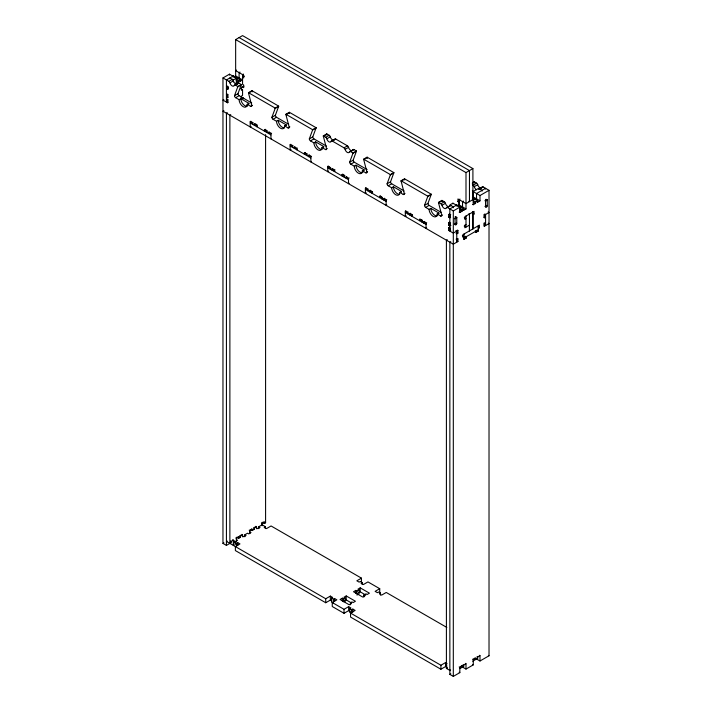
<?xml version="1.0" encoding="UTF-8"?>
<svg xmlns="http://www.w3.org/2000/svg" width="712" height="712" viewBox="0 0 712 712"><rect width="100%" height="100%" fill="white"/><g stroke="black" fill="none" stroke-linecap="round" stroke-linejoin="round"><path stroke-width="1.07" d="M459.089 205.323L459.089 202.279L457.932 201.612L457.932 198.96L465.995 203.605L474.237 198.853L474.237 199.689M463.423 238.929L464.073 239.303L464.073 233.981M472.403 199.324L472.91 199.618L472.91 168.593L465.995 172.58L465.995 208.928L463.699 210.263L463.049 209.889M469.457 215.077L468.95 213.734M472.403 211.74L472.91 212.034L472.91 228.881L472.91 214.695L474.058 214.027L474.058 211.366L464.847 216.688L464.847 219.349L465.995 218.682L464.268 217.685M475.322 232.059L475.972 232.432L478.277 231.097L478.277 225.775M239.107 99.68L240.834 98.683L248.897 103.338L247.171 104.335A5.705 3.293 60 0 1 243.139 106.658A5.705 3.293 60 0 1 239.107 99.68L235.654 97.686A1.629 0.943 60 0 1 234.506 95.684L237.746 86.855A1.629 0.943 60 0 0 237.799 86.508L241.252 84.514L238.823 83.108A1.629 0.943 60 0 0 237.737 83.366A3.257 1.878 60 0 1 235.565 83.891A3.257 1.878 60 0 1 233.394 80.856A1.629 0.943 60 0 0 232.308 79.344L228.855 81.346L222.963 77.946L222.963 543.407L226.425 545.41L231.026 542.749L231.026 541.414L233.331 540.088L233.331 545.41L234.168 544.92M234.506 95.684L237.959 93.69L241.199 84.861A1.629 0.943 60 0 0 241.252 84.514M276.523 121.28L278.25 120.284L286.313 124.938L284.586 125.935A5.705 3.293 60 0 1 280.555 128.258A5.705 3.293 60 0 1 276.523 121.28L273.07 119.287A1.629 0.943 60 0 1 271.913 117.284L275.161 108.455A1.629 0.943 60 0 0 275.206 108.108L278.659 106.115L251.941 90.682L248.488 92.676A1.629 0.943 60 0 0 248.532 93.085L251.781 105.661A1.629 0.943 60 0 1 250.624 106.328L247.171 104.335M271.913 117.284L275.375 115.291L278.615 106.462A1.629 0.943 60 0 0 278.659 106.115M313.939 142.881L315.665 141.875L323.72 146.53L321.993 147.535A5.705 3.293 60 0 1 317.961 149.858A5.705 3.293 60 0 1 313.939 142.881L310.477 140.878A1.629 0.943 60 0 1 309.328 138.885L312.568 130.056A1.629 0.943 60 0 0 312.621 129.709L316.075 127.706L289.357 112.282L285.904 114.276A1.629 0.943 60 0 0 285.948 114.685L289.188 127.261A1.629 0.943 60 0 1 288.04 127.929L284.586 125.935M309.328 138.885L312.782 136.891L316.03 128.062A1.629 0.943 60 0 0 316.075 127.706M354.282 166.172L356.009 165.175L364.072 169.83L362.346 170.827A5.705 3.293 60 0 1 358.314 173.15A5.705 3.293 60 0 1 354.282 166.172L350.829 164.178A1.629 0.943 60 0 1 349.672 162.185L352.921 153.356A1.629 0.943 60 0 0 352.965 153L356.427 151.006L353.998 149.6A1.629 0.943 60 0 0 352.912 149.867A3.257 1.878 60 0 1 350.74 150.383A3.257 1.878 60 0 1 348.568 147.357A1.629 0.943 60 0 0 347.483 145.844L335.708 139.045A1.629 0.943 60 0 0 334.622 139.303L331.169 141.305A3.257 1.878 60 0 1 328.997 141.821A3.257 1.878 60 0 1 326.826 138.796A1.629 0.943 60 0 0 325.74 137.282L323.31 135.876L326.763 133.883L329.193 135.289A1.629 0.943 60 0 1 330.279 136.802A3.257 1.878 60 0 0 333.625 140.13M349.672 162.185L353.134 160.191L356.374 151.362A1.629 0.943 60 0 0 356.427 151.006M391.698 187.772L393.425 186.775L401.488 191.43L399.761 192.427A5.705 3.293 60 0 1 395.73 194.75A5.705 3.293 60 0 1 391.698 187.772L388.236 185.779A1.629 0.943 60 0 1 387.088 183.785L390.336 174.956A1.629 0.943 60 0 0 390.381 174.6L393.834 172.607L367.116 157.174L363.663 159.177A1.629 0.943 60 0 0 363.707 159.586L366.956 172.153A1.629 0.943 60 0 1 365.799 172.82L362.346 170.827M387.088 183.785L390.541 181.791L393.789 172.954A1.629 0.943 60 0 0 393.834 172.607M429.105 209.373L430.831 208.376L438.895 213.03L437.168 214.027A5.705 3.293 60 0 1 433.136 216.35A5.705 3.293 60 0 1 429.105 209.373L425.651 207.379A1.629 0.943 60 0 1 424.503 205.385L427.743 196.556A1.629 0.943 60 0 0 427.796 196.201L431.25 194.207L404.523 178.774L401.07 180.777A1.629 0.943 60 0 0 401.123 181.177L404.363 193.753A1.629 0.943 60 0 1 403.215 194.421L399.761 192.427M424.503 205.385L427.957 203.383L431.196 194.554A1.629 0.943 60 0 0 431.25 194.207M233.928 76.941L235.654 75.944L235.654 39.587L242.561 35.6L472.91 168.593M222.963 77.946L229.495 74.173L236.402 78.169L236.402 83.482L235.752 83.108M244.287 76.273L242.561 77.27L243.718 77.937L243.718 75.276L235.654 70.621L236.562 70.096M239.615 80.883L240.264 81.257L240.264 79.931L233.349 75.944L226.425 79.94L226.425 102.101L228.152 101.104M240.015 72.09L239.107 72.615L239.107 77.937L237.381 78.934M229.878 78.721L229.878 77.946L233.367 79.922L236.802 77.937L236.802 78.765M243.477 74.084L242.561 74.609L242.561 84.363L243.718 85.031L243.718 87.692L241.92 86.65M228.855 81.346A1.629 0.943 60 0 1 229.94 82.859L233.394 80.856M227.075 85.769L226.425 86.143L227.573 86.811L228.223 86.437M236.117 79.335L238.707 80.83L240.264 79.931M236.402 83.482L238.707 82.156L238.707 80.83M240.264 81.257L242.561 79.931L235.654 75.944M229.94 82.859A3.257 1.878 60 0 0 232.112 85.885A3.257 1.878 60 0 0 234.284 85.36L237.737 83.366M227.502 87.434L228.152 87.807L226.425 88.804L227.573 89.472L228.223 89.098M234.284 85.36A1.629 0.943 60 0 1 235.369 85.102L238.823 83.108M237.746 86.855L241.199 84.861M227.181 93.913L226.425 94.349L227.573 95.016L228.223 94.634M243.86 86.277L241.412 87.692L241.412 90.344L242.561 89.685L242.561 95.444L241.412 96.111L241.412 97.936M228.152 96.013L226.425 97.01L227.573 97.669L228.223 97.295M223.835 99.609L222.963 100.107L227.573 102.768L228.223 102.394M227.075 99.075L226.425 99.449L227.573 100.107L228.223 99.733M235.654 97.686L239.107 95.684L251.71 102.964M248.532 93.085L251.995 91.091A1.629 0.943 60 0 1 251.941 90.682M242.418 98.185L243.21 97.731M223.835 110.698L222.963 111.197L453.313 244.18L457.923 241.519L457.923 238.858L457.273 238.484M227.288 112.683L226.425 113.19L226.425 545.41M230.75 114.676L229.878 115.184L229.878 543.407M250.624 106.328L252.431 105.287M251.087 126.433L250.223 126.932L250.223 121.61L250.873 121.236M275.161 108.455L278.615 106.462M251.959 121.939L250.232 122.936L270.96 134.906M250.223 121.61L252.529 122.936L253.178 122.562M253.178 123.897L252.529 124.271L252.529 122.936M256.391 124.253L254.451 125.374L254.451 124.048L255.314 123.55M254.451 124.048L256.747 125.374L257.397 125M257.504 126.273L256.747 126.709L256.747 125.374M273.07 119.287L276.523 117.284L288.689 124.315M285.948 114.685L289.401 112.692A1.629 0.943 60 0 1 289.357 112.282M265.941 130.269L264.428 131.142L264.428 129.806L265.291 129.308M264.428 129.806L266.733 131.142L267.383 130.768M267.383 132.094L266.733 132.468L266.733 131.142M270.168 132.708L268.655 133.58L268.655 132.245L269.296 131.871M268.655 132.245L270.952 133.58L271.601 133.206M288.04 127.929L289.837 126.887M271.601 138.529L270.952 138.902L270.952 133.58M312.568 130.056L316.03 128.062M291.012 149.484L290.149 149.983L290.149 144.661L290.799 144.287M291.884 144.99L290.158 145.987L310.895 157.957M290.149 144.661L292.454 145.987L293.104 145.613M293.104 146.948L292.454 147.322L292.454 145.987M295.889 147.553L294.376 148.425L294.376 147.099L295.026 146.725M294.376 147.099L296.682 148.425L297.322 148.052M310.477 140.878L313.939 138.885L326.532 146.156M297.429 149.324L296.682 149.76L296.682 148.425M321.993 147.535L325.455 149.529A1.629 0.943 60 0 0 326.603 148.861L323.364 136.286L326.817 134.292A1.629 0.943 60 0 1 326.763 133.883M325.74 137.282L329.193 135.289M326.826 138.796L330.279 136.802M305.76 153.383L304.353 154.192L304.353 152.866L305.003 152.493M304.353 152.866L306.658 154.192L307.308 153.819M307.308 155.145L306.658 155.519L306.658 154.192M331.169 141.305A1.629 0.943 60 0 1 332.255 141.038L335.708 139.045M310.307 155.634L308.581 156.631L308.581 155.296L309.444 154.798M308.581 155.296L310.886 156.631L311.527 156.257M325.455 149.529L327.253 148.488M311.527 161.58L310.886 161.953L310.886 156.631M332.255 141.038L344.021 147.838L347.483 145.844M344.021 147.838A1.629 0.943 60 0 1 345.106 149.351L348.568 147.357M345.106 149.351A3.257 1.878 60 0 0 347.278 152.377A3.257 1.878 60 0 0 349.45 151.861L352.912 149.867M349.45 151.861A1.629 0.943 60 0 1 350.535 151.594L353.998 149.6M328.641 171.2L327.778 171.699L327.778 166.385L328.419 166.012M329.505 166.715L327.778 167.712L348.506 179.682M352.921 153.356L356.374 151.362M327.778 166.385L330.074 167.712L330.724 167.338M330.724 168.673L330.074 169.047L330.074 167.712M333.723 169.153L331.997 170.15L331.997 168.824L332.646 168.45M331.997 168.824L334.302 170.15L334.952 169.776M335.058 171.04L334.302 171.476L334.302 170.15M350.829 164.178L354.282 162.185L367.098 169.581M363.707 159.586L367.161 157.583A1.629 0.943 60 0 1 367.116 157.174M344.199 175.09A1.219 0.703 0 0 1 343.709 174.921L341.983 175.917L341.983 174.582L342.846 174.084M341.983 174.582L344.279 175.917L344.928 175.544M344.928 176.87L344.279 177.244L344.279 175.917M347.714 177.475L346.201 178.356L346.201 177.021L346.851 176.647M346.201 177.021L348.506 178.356L349.156 177.973M365.799 172.82L367.597 171.779M349.156 183.296L348.506 183.669L348.506 178.356M366.262 192.925L365.398 193.424L365.398 188.101L366.262 187.603M367.134 188.431L365.407 189.428L386.135 201.398M390.336 174.956L393.789 172.954M365.398 188.101L367.703 189.436L368.344 189.063M368.344 190.389L367.703 190.763L367.703 189.436M371.344 190.878L369.617 191.875L369.617 190.54L370.267 190.166M369.617 190.54L371.922 191.875L372.572 191.501M372.679 192.765L371.922 193.201L371.922 191.875M388.236 185.779L391.698 183.785L404.078 190.932M401.123 181.177L404.576 179.184A1.629 0.943 60 0 1 404.523 178.774M381.329 196.637L379.603 197.633L379.603 196.307L380.252 195.934M379.603 196.307L381.908 197.633L382.558 197.26M382.558 198.595L381.908 198.968L381.908 197.633M385.557 199.075L383.821 200.072L383.821 198.746L384.685 198.248M383.821 198.746L386.127 200.072L386.776 199.698M403.215 194.421L405.012 193.379M386.776 205.02L386.127 205.394L386.127 200.072M427.743 196.556L431.196 194.554M406.187 215.976L405.324 216.475L405.324 211.153L405.974 210.779M407.059 211.482L405.333 212.479L426.061 224.449M405.324 211.153L407.629 212.488L408.279 212.114M408.279 213.44L407.629 213.814L407.629 212.488M411.278 213.929L409.542 214.926L409.542 213.591L410.192 213.217M409.542 213.591L411.848 214.926L412.497 214.552M425.651 207.379L429.105 205.385L441.057 212.283M412.604 215.816L411.848 216.252L411.848 214.926M438.485 202.368L441.938 200.375L444.368 201.781A1.629 0.943 60 0 1 445.454 203.294A3.257 1.878 60 0 0 447.625 206.32A3.257 1.878 60 0 0 449.797 205.804A1.629 0.943 60 0 1 450.883 205.546L447.43 207.539A1.629 0.943 60 0 0 446.344 207.797A3.257 1.878 60 0 1 444.172 208.313A3.257 1.878 60 0 1 442.001 205.287A1.629 0.943 60 0 0 440.915 203.774L438.485 202.368A1.629 0.943 60 0 0 438.53 202.778L441.778 215.353A1.629 0.943 60 0 1 440.621 216.021L437.168 214.027M472.474 182.744L474.201 181.747L476.631 183.153A1.629 0.943 60 0 1 477.716 184.666A3.257 1.878 60 0 0 479.888 187.692A3.257 1.878 60 0 0 482.06 187.176A1.629 0.943 60 0 1 483.145 186.909L489.019 190.318L489.019 655.788L479.995 660.994L475.892 658.627M438.53 202.778L441.983 200.784A1.629 0.943 60 0 1 441.938 200.375M472.305 183.278L474.254 182.156A1.629 0.943 60 0 1 474.201 181.747M440.915 203.774L444.368 201.781M472.421 184.711L473.177 185.147L476.631 183.153M442.001 205.287L445.454 203.294M473.177 185.147A1.629 0.943 60 0 1 474.263 186.66L477.716 184.666M421.878 219.875A1.219 0.703 0 0 1 421.264 219.688L419.528 220.684L419.528 219.358L420.178 218.985M419.528 219.358L421.833 220.684L422.483 220.311M459.187 212.114L459.836 212.488L459.836 207.165L452.93 203.178L449.895 204.931L453.348 206.925L453.313 207.717M459.997 199.093L459.089 199.618L459.089 204.94L465.995 208.928M473.079 191.537L479.995 195.533L479.995 200.846L473.079 196.859L473.079 191.537L478.687 188.306L482.14 190.3L482.122 191.083M446.344 207.797L449.797 205.804M478.82 189.045L482.06 187.176M422.483 221.646L421.833 222.019L421.833 220.684M457.932 201.612L459.667 200.615M483.145 186.909L479.692 188.911A1.629 0.943 60 0 0 478.606 189.169M425.482 222.126L423.756 223.123L423.756 221.797L424.397 221.423M463.699 210.263L463.699 208.928L456.784 204.94L449.859 208.936L449.859 231.106L450.723 230.608M463.45 201.087L462.542 201.612L462.542 206.934L460.958 207.851M423.756 221.797L426.052 223.123L426.702 222.749M457.504 205.857L459.089 204.94M472.368 197.277L473.079 196.859M440.621 216.021L442.428 214.98M447.43 207.539L453.313 210.93L460.237 206.934L460.237 207.762M479.995 195.533L489.019 190.318M450.616 217.365L449.859 217.801L448.702 217.142L448.702 214.481L449.566 213.983M475.1 199.689L476.542 198.853L476.542 193.53L485.575 188.315L485.575 189.089M426.702 228.071L426.052 228.445L426.052 223.123M450.723 214.65L449.859 215.149L448.702 214.481M448.702 217.142L450.429 216.145M459.552 208.331L462.141 209.826L463.699 208.928M473.204 200.695L475.58 202.066L477.69 200.846L477.69 202.181L477.04 201.808M459.836 212.488L462.141 211.153L462.141 209.826M472.626 204.353L473.275 204.727L475.58 203.401L475.58 202.066M477.69 202.181L479.995 200.846M450.936 225.384L449.859 226.007L448.702 225.339L448.702 222.678L449.566 222.18M450.616 222.909L449.859 223.345L448.702 222.678M448.702 225.339L450.429 224.342M456.116 233.394L456.766 233.767L457.923 233.1L457.923 230.439L453.313 233.1L448.702 230.439L448.702 227.778L449.352 227.404M450.509 228.071L449.859 228.445L448.702 227.778M448.702 230.439L450.429 229.442M465.995 224.44L464.847 225.108L464.847 227.769L469.457 225.108L469.457 230.875L469.457 214.027M483.759 214.775L484.409 215.149L489.037 212.479L488.165 211.98M483.759 217.427L484.409 217.801L485.557 217.142L483.831 216.145M447.269 239.686L446.406 240.193L446.406 668.417L450.287 670.668M450.732 241.68L449.859 242.187L449.859 674.406L453.313 676.4L459.836 672.635L459.836 667.313L462.141 665.978L462.141 667.313L460.415 666.316M457.923 238.858L456.766 239.526L456.116 239.152M483.759 223.194L484.409 223.568L485.557 222.9L484.917 222.527M478.277 228.436L479.425 227.778L479.425 225.117L462.916 234.648L462.916 237.301L464.073 236.642L462.346 235.645M464.073 237.968L478.277 229.771M483.759 225.855L484.409 226.229L489.037 223.559L488.37 223.194M464.073 239.303L466.378 237.968L466.378 236.642L465.728 236.268M222.963 543.407L223.933 542.856M227.146 541.004L226.425 541.414L325.74 598.756L330.35 596.095L332.646 597.43L331.498 598.089L331.498 602.085M235.752 537.943L236.402 538.317L238.707 536.981L238.707 538.317L236.767 537.195M239.615 535.709L240.264 536.091L242.561 534.757L242.561 536.839M249.191 530.182L249.841 530.556L252.146 529.23L252.146 530.556L250.197 529.434M253.606 527.637L254.255 528.01L256.56 526.675L256.56 528.758M265.585 134.613L265.585 522.795L264.428 523.462L264.428 522.136L262.123 523.462L261.482 523.089M236.402 539.643L237.559 540.31L235.254 541.636L234.097 540.978L233.331 541.414L236.518 543.256L237.675 542.588L239.971 543.923L235.369 546.585L235.369 550.572L325.74 602.744L330.35 600.091L331.881 600.972M238.707 538.317L240.264 537.418L240.264 536.091M244.866 536.75L244.866 534.757L247.536 533.217L248.693 533.884L250.989 532.549L249.841 531.882M252.146 530.556L254.255 529.336L254.255 528.01M258.865 528.669L258.865 526.675L262.123 524.797M265.309 528.624L265.309 526.631L264.161 527.298L266.466 528.624L271.067 525.963L361.447 578.144L361.447 582.131M361.447 578.144L356.837 580.805L359.142 582.131L360.29 581.473L362.203 582.567L362.203 584.57M331.498 598.089L333.403 599.192L334.56 598.525L336.865 599.86L332.255 602.521L332.255 606.508L344.021 613.299L348.631 610.647L350.171 611.528M362.203 582.567L361.046 583.235L363.351 584.561L367.962 581.909L379.727 588.699L379.727 592.687M345.071 601.916L345.071 597.929L343.513 598.828L342.365 598.16L340.06 599.486L349.272 604.808L351.577 603.482L350.429 602.815L350.429 604.808M350.429 602.815L351.977 601.916L353.125 602.583L355.43 601.248L346.219 595.935L343.914 597.261L345.071 597.929M356.952 595.054L359.062 593.835L359.062 589.847L356.952 591.067L355.795 590.399L353.499 591.734L362.711 597.048L365.016 595.721L363.859 595.054L363.859 597.048M363.859 595.054L365.977 593.835L367.125 594.502L369.43 593.167L360.219 587.854L357.913 589.18L359.062 589.847M344.679 600.812L346.219 599.922L350.829 602.583M358.679 592.731L360.219 591.841L365.745 595.036M332.255 602.521L344.021 609.312L348.631 606.651L350.936 607.986L349.779 608.644L349.779 612.64M379.727 588.699L375.117 591.361L377.422 592.687L378.579 592.028L380.484 593.123L380.484 595.125M349.779 608.644L351.692 609.748L352.841 609.089L355.146 610.415L350.535 613.077L350.535 617.064L440.915 669.244L445.516 666.583L447.056 667.464M380.484 593.123L379.336 593.79L381.632 595.125L386.242 592.464L446.816 627.432M350.535 613.077L440.915 665.248L445.516 662.596L447.056 663.477M446.406 668.417L447.118 668.007M449.859 670.419L450.625 669.974M463.049 664.714L463.699 665.088L465.995 663.753L465.995 669.075L462.115 666.832M472.626 659.178L473.275 659.552L475.58 658.226L475.58 659.552L473.854 658.556M477.04 656.633L477.69 657.007L479.995 655.672L479.995 660.994M449.859 674.406L450.821 673.846M459.908 668.604L463.699 666.414L463.699 665.088M472.697 661.217L477.69 658.333L477.69 657.007M465.995 669.075L473.275 664.875L473.275 659.552M239.107 37.594L469.457 170.586L469.457 201.612L468.95 201.327M235.654 39.587L465.995 172.58M485.993 199.271L487.284 200.019L487.284 205.724A1.219 0.703 -60 0 1 486.421 207.219A1.219 0.703 -60 0 1 485.557 206.72L484.917 206.346M486.011 199.422L487.302 200.17L485.575 201.176L484.917 200.642M486.643 205.35L487.302 205.715L485.575 206.711L485.557 201.015A0.935 0.543 -60 0 1 485.762 200.366L485.887 200.17A1.424 0.819 -60 0 1 486.892 199.556L487.088 199.6A0.935 0.543 -60 0 1 487.293 200.019M472.51 197.856L477.69 200.846M472.412 198.906L473.275 199.405L473.275 204.727M473.204 202.03L475.58 203.401M484.712 213.974L485.575 214.472L485.575 225.553L483.875 224.574M472.332 213.03L474.058 214.027M236.117 80.661L238.707 82.156M459.552 209.657L462.141 211.153M235.369 85.102L237.799 86.508M248.488 92.676L275.206 108.108M285.904 114.276L312.621 129.709M350.535 151.594L352.965 153M363.663 159.177L390.381 174.6M401.07 180.777L427.796 196.201M240.834 88.689L242.561 89.685M477.699 226.781L479.425 227.778M455.253 216.768L456.766 217.641L456.766 223.345A1.219 0.703 -60 0 1 455.903 224.841A1.219 0.703 -60 0 1 455.039 224.342L454.389 223.969M455.253 216.929L456.766 217.801L455.039 218.806L454.389 218.424M476.764 230.225L478.277 231.097M227.502 87.273L228.152 88.546M454.389 218.264L455.039 218.637L455.039 224.342L456.766 223.345L456.116 222.972M475.322 230.724L475.972 231.097L475.972 232.432M241.03 97.215L243.718 98.772M464.206 226.069L465.995 227.101L465.995 216.021M457.273 230.065L457.923 230.439M455.903 230.608L456.766 231.106L456.766 242.187M456.837 232.477L457.923 233.1M464.642 236.971L466.378 237.968M265.683 129.86L266.163 130.136M305.137 152.635L305.608 152.911M380.377 196.076L381.338 196.637M456.837 240.896L457.923 241.519M263.778 521.763L264.428 522.136M264.935 522.421L265.585 522.795M262.274 522.216L264.428 523.462M261.696 524.539L265.309 526.631M488.37 655.414L489.019 655.788M258.865 526.675L260.013 527.343L257.708 528.669L254.834 527.014M255.911 526.302L256.56 526.675M479.345 655.298L479.995 655.672M253.606 528.963L254.255 529.336M477.04 657.959L477.69 658.333M251.496 528.856L252.146 529.23M474.931 657.852L475.58 658.226M472.626 664.501L473.275 664.875M244.866 534.757L246.023 535.424L243.718 536.75L240.834 535.086M241.92 534.383L242.561 534.757M465.354 663.379L465.995 663.753M239.615 537.044L240.264 537.418M463.049 666.04L463.699 666.414M238.057 536.608L238.707 536.981M461.492 665.604L462.141 665.978M459.187 666.939L459.836 667.313M232.682 539.714L233.331 540.088M459.187 672.262L459.836 672.635M230.385 541.04L231.026 541.414M230.163 542.25L231.026 542.749M474.254 182.156L474.459 182.94M472.421 190.442L472.821 192.009M441.983 200.784L442.188 201.576M404.576 179.184L404.781 179.976M367.161 157.583L367.365 158.375M326.817 134.292L327.022 135.075M289.401 112.692L289.606 113.475M251.995 91.091L252.19 91.875M484.409 215.149L484.409 217.801M484.409 223.568L484.409 226.229M476.542 658.253L476.542 659.001M462.542 666.085L462.542 667.082M456.784 204.94L456.784 205.768M456.383 205.172L456.383 205.919M453.313 210.93L453.313 676.4M452.93 203.178L452.93 203.926M446.673 664.59L446.673 668.577M445.516 662.596L445.516 666.583M440.915 665.248L440.915 669.244M421.264 219.688L421.255 220.435M381.338 196.886L381.329 197.384M360.219 587.854L360.219 591.841M356.952 591.067L356.952 594.057M355.795 590.399L355.795 593.39M352.841 609.089L352.841 612.08M351.692 609.748L351.692 612.738M348.631 606.651L348.631 610.647M346.219 595.935L346.219 599.922M344.021 609.312L344.021 613.299M343.709 174.921L343.709 175.668M343.513 598.828L343.513 601.818M342.365 598.16L342.365 601.151M334.56 598.525L334.56 601.524M333.403 599.192L333.403 603.18M330.35 596.095L330.35 600.091M325.74 598.756L325.74 602.744M306.089 153.436L306.08 153.943M262.123 522.572L262.123 525.794M249.841 530.556L249.841 533.635M237.675 542.588L237.675 545.579M236.402 538.317L236.402 541.387M236.518 543.256L236.518 546.246M235.254 541.636L235.254 544.627M234.097 540.978L234.097 542.971M233.349 75.944L233.349 76.771M233.367 79.922L233.367 81.836M232.949 76.175L232.949 76.923M229.495 74.173L229.495 75.178M227.573 86.811L227.573 89.472M227.573 95.016L227.573 97.669M227.573 100.107L227.573 102.768M456.766 217.641A0.935 0.543 -60 0 0 456.57 217.222L456.374 217.16A1.424 0.819 -60 0 0 455.368 217.792L455.235 217.988A0.935 0.543 -60 0 0 455.039 218.637M429.105 205.385A1.629 0.943 60 0 1 427.957 203.383M391.698 183.785A1.629 0.943 60 0 1 390.541 181.791M354.282 162.185A1.629 0.943 60 0 1 353.134 160.191M334.622 139.303A3.257 1.878 60 0 1 334.186 139.917M323.364 136.286A1.629 0.943 60 0 1 323.31 135.876M313.939 138.885A1.629 0.943 60 0 1 312.782 136.891M276.523 117.284A1.629 0.943 60 0 1 275.375 115.291M239.107 95.684A1.629 0.943 60 0 1 237.959 93.69M247.411 106.088A5.705 3.293 60 0 1 243.139 104.21A5.705 3.293 60 0 1 240.834 98.683M248.897 103.338A5.705 3.293 60 0 1 248.835 104.139M284.488 127.777A5.705 3.293 60 0 1 280.359 125.597A5.705 3.293 60 0 1 278.25 120.284M286.313 124.938A5.705 3.293 60 0 1 286.242 125.739M322.233 149.289A5.705 3.293 60 0 1 317.961 147.411A5.705 3.293 60 0 1 315.665 141.875M323.72 146.53A5.705 3.293 60 0 1 323.657 147.34M362.889 172.438A5.705 3.293 60 0 1 358.501 170.916A5.705 3.293 60 0 1 356.009 165.175M364.072 169.83A5.705 3.293 60 0 1 364.001 170.64M399.663 194.269A5.705 3.293 60 0 1 395.534 192.089A5.705 3.293 60 0 1 393.425 186.775M401.488 191.43A5.705 3.293 60 0 1 401.417 192.24M437.408 215.78A5.705 3.293 60 0 1 433.136 213.903A5.705 3.293 60 0 1 430.831 208.376M438.895 213.03A5.705 3.293 60 0 1 438.832 213.84M476.604 189.775A3.257 1.878 60 0 1 474.263 186.66M228.152 87.647A0.935 0.543 -60 0 1 228.187 87.38"/></g></svg>
